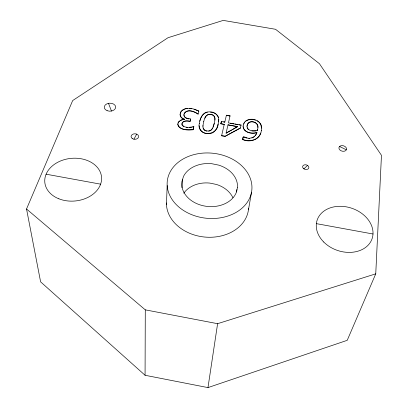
<?xml version="1.0" encoding="UTF-8"?>
<svg xmlns="http://www.w3.org/2000/svg" width="408" height="408" viewBox="0 0 408 408"><rect width="100%" height="100%" fill="white"/><g stroke="black" fill="none" stroke-linecap="round" stroke-linejoin="round"><path stroke-width="0.61" d="M145.07 375.273L145.284 309.85L26.535 208.998L72.68 100.557L168.019 37.709L223.232 20.4L275.538 29.284L319.444 63.714L381.465 155.321L375.748 273.845L347.228 340.318L207.978 387.6L145.07 375.273L40.611 281.846L26.535 208.998M214.863 120.064C216.408 113.75 206.106 112.256 204.862 118.238M202.924 126.985L202.995 125.292M166.449 204.775L167.168 185.523M218.53 121.814C220.06 116.091 214.929 111.42 209.406 111.853C203.016 111.43 199.864 118.254 199.282 123.639M218.662 119.381C218.688 125.45 215.863 134.023 208.457 133.671C202.796 134.15 197.615 129.219 199.303 123.425M182.922 119.758L184.559 119.386C180.805 118.876 175.935 122.726 178.531 126.536C182.157 130.361 188.175 130.223 193.035 129.769L193.841 126.638C190.036 127.337 183.707 128.581 181.846 124.144M180.045 114.393C179.974 116.953 182.473 118.473 184.615 119.197L184.605 119.406C179.663 118.784 178.52 112.261 182.723 109.879C187.69 106.769 194.024 108.686 198.849 111.109L196.11 110.089M182.004 187.736L182.498 179.653M181.932 123.624C183.059 120.386 187.328 120.947 189.995 121.462L190.633 118.993C188.216 118.473 184.069 118.259 183.891 115.046M190.633 118.993L189.995 121.462M193.035 129.769L193.841 126.638M192.678 127.041L193.611 126.597M184.049 114.245C186.43 108.426 194.351 111.486 198.074 114.138L198.094 113.929C194.448 111.654 188.812 108.875 184.972 112.312C182.101 115.352 185.359 119.156 188.996 118.917M243.234 124.884C241.811 132.105 251.45 134.594 256.841 132.702L256.872 132.493C251.889 133.987 243.928 132.682 243.076 126.556M246.998 126.852C246.835 117.978 260.875 121.548 257.55 129.453M261.314 130.733C263.843 123.104 255.23 117.489 248.508 119.702A9.241 6.604 8.6 0 0 244.576 122.13L243.204 125.093M220.891 123.614L224.262 124.425L220.866 123.823L221.411 121.436L224.803 122.033L223.645 122.043M221.411 121.436L220.866 123.823M221.6 135.742L225.206 136.17L240.445 128.005L225.18 136.379L221.6 135.742L224.288 124.216M226.399 115.337L230.046 115.979L227.006 115.444M231.571 130.106L226.093 133.12L237.624 126.577L232.667 129.499M237.624 126.577L227.975 124.868L237.594 126.786M241.067 125.129L228.454 122.895L230.071 115.77M261.35 130.524C260.579 139.49 250.145 142.999 242.729 139.607C242.107 133.554 247.34 139.679 250.385 138.088C253.485 137.822 256.051 135.451 256.872 132.493M243.321 136.711L242.729 139.607M236.594 192L236.961 189.541M207.978 387.6L217.607 323.687L375.748 273.845M251.527 192.188A42.514 32.666 6 0 1 183.309 210.339A42.514 32.666 6 0 1 193.78 154.663A42.514 32.666 6 0 1 251.527 192.188L248.232 211.176A41.218 32.324 6 0 1 204.388 237.017A41.218 32.324 6 0 1 166.403 202.96M202.975 125.501L203.709 121.609M240.445 128.005L241.097 124.919M257.392 130.157L257.586 129.244M226.093 133.12L227.975 124.868M224.777 122.242L226.425 115.127M198.074 114.138L198.849 111.109M184.549 119.595L184.615 119.197M218.086 124.129C217.699 135.329 199.879 137.195 199.145 125.664M257.224 130.733L257.428 129.953M214.19 123.44C213.313 126.358 212.481 130.835 208.723 131.197M213.068 127.204C214.394 123.338 217.316 115.331 211.038 114.281C206.519 113.123 204.275 118.254 203.689 121.819M199.803 121.13C200.772 117.244 203.056 112.894 207.412 112.21M247.121 125.674C248.064 119.401 258.616 121.406 257.779 127.505M256.209 134.257L256.841 132.702M180.244 113.373L181.341 111.379M260.666 133.044C258.392 140.49 249.191 142.076 242.76 139.398M133.957 139.204L136.67 134.12M177.97 123.221L178.816 121.712L179.596 121.125M255.388 135.563L255.933 134.691M243.704 123.619L244.545 122.339M212.42 128.408C210.579 132.575 202.888 131.621 202.939 126.771M303.914 168.866L307.561 165.408M181.983 110.706L184.039 109.349M253.587 137.165L254.383 136.624M251.838 137.991L253.19 137.435M180.377 120.544L182.376 119.814M184.564 109.166L185.62 108.798M249.023 119.799L251.262 119.539M191.627 127.255L189.358 127.5M186.211 108.701L187.394 108.508M257.254 130.529C253.796 131.279 247.564 131.284 247.029 126.643M256.153 130.897L251.864 130.958M193.05 129.56C187.991 129.974 179.367 130.397 177.801 124.211M248.737 138.353L249.813 138.317M186.135 127.367L187.736 127.51M210.482 112.18L213.71 112.832M251.843 119.519L253.689 119.722M189.348 108.492L191.474 108.742M230.255 123.216L233.861 123.853M235.059 124.063L238.063 124.598M239.266 124.807L240.465 125.021M190.011 121.252C187.094 120.268 181.091 120.641 181.978 125.026M46.109 174.196L100.613 184.166M316.368 223.64L372.999 233.998M145.284 309.85L217.607 323.687M254.296 119.865L255.505 120.161M246.988 138.159L243.948 137.165M205.836 130.876L206.795 131.141M194.055 109.364L195.57 109.839M214.149 113.036L215.46 113.638L217.464 115.607M339.563 146.482L346.351 149.823A3.886 2.764 15 0 1 339.859 149.95A3.886 2.764 15 0 1 341.981 145.61A3.886 2.764 15 0 1 346.351 149.823M183.794 126.628L182.254 125.383M205.357 130.739L204.296 130.121L203.113 128.239M257.096 120.799L258.463 121.63M258.845 121.972L260.314 123.665M248.345 129.591L247.146 127.867M108.482 103.331L111.466 111.042M217.79 116.051L218.392 117.672M260.671 124.17L261.579 128.183M248.615 208.182A41.218 32.324 6 0 1 248.503 209.386M183.794 193.173A27.112 21.257 6 0 1 209.804 183.085L216.561 184.482A27.112 21.257 6 0 1 232.948 197.763M245.647 121.283A9.236 6.604 8.6 0 1 246.493 120.732M246.952 120.487A9.236 6.604 8.6 0 1 248.477 119.911M237.476 187.476L236.115 192.953A27.963 21.476 6 0 1 203.796 205.882A27.963 21.476 6 0 1 181.866 181.698L183.539 176.317A27.963 21.476 6 0 1 211.829 163.72L218.795 165.148A27.963 21.476 6 0 1 237.476 187.476M303.328 168.387A3.167 2.331 13.3 0 0 308.672 168.274A3.167 2.331 13.3 0 0 305.225 164.756A3.167 2.331 13.3 0 0 303.328 168.387M132.243 138.526A3.784 2.754 0.2 0 0 138.536 137.185A3.784 2.754 0.2 0 0 133.778 133.89A3.784 2.754 0.2 0 0 132.243 138.526M107.141 110.701A5.717 4.009 -1 0 0 115.678 107.11A5.717 4.009 -1 0 0 107.069 103.754A5.717 4.009 -1 0 0 107.141 110.701M323.717 242.005A29.004 22.277 18.7 0 0 371.714 239.715A29.004 22.277 18.7 0 0 338.492 206.326A29.004 22.277 18.7 0 0 323.717 242.005M58.844 198.788A28.494 21.41 -5.4 0 0 101.607 178.587A28.494 21.41 -5.4 0 0 59.063 161.624A28.494 21.41 -5.4 0 0 58.844 198.788"/></g></svg>
